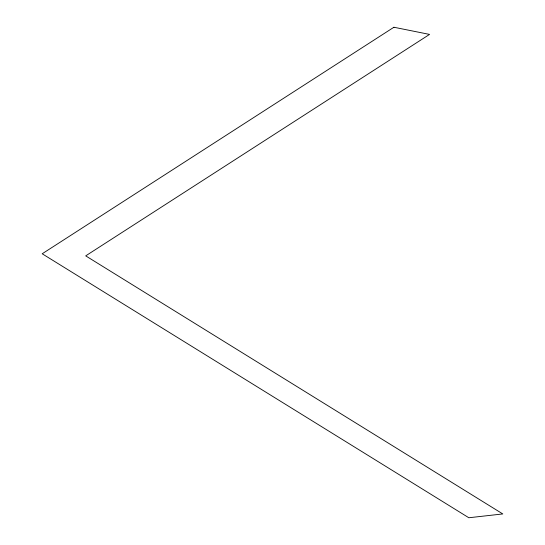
<?xml version="1.0" encoding="UTF-8"?>
<svg xmlns="http://www.w3.org/2000/svg" width="545" height="545" viewBox="0 0 545 545"><rect width="100%" height="100%" fill="white"/><g stroke="black" fill="none" stroke-linecap="round" stroke-linejoin="round"><path stroke-width="0.82" d="M393.912 27.25L42.197 253.772L468.836 517.75L502.803 513.942L85.708 255.864L429.555 34.41L393.912 27.25"/></g></svg>
